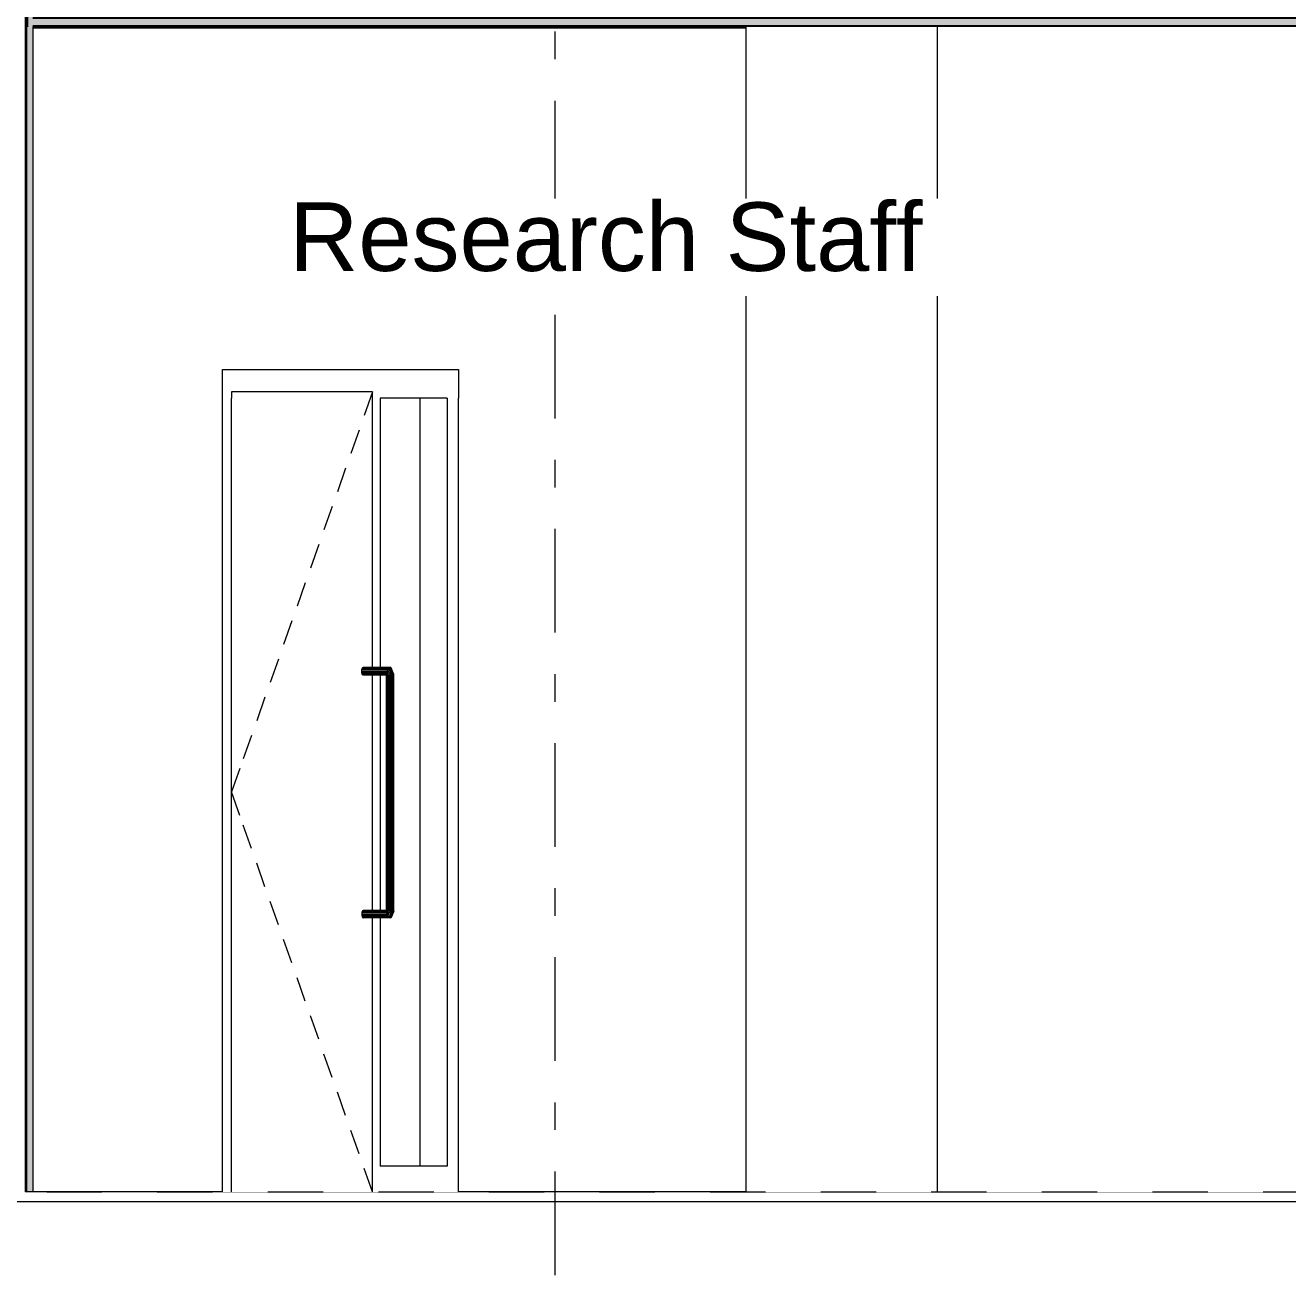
# Model space of a CAD drawing. Header units: millimetres. Extents: x -48147 to 1417267, y -496296 to 18123.
# Drawn here: x 1366639 to 1369861, y -479347 to -476144 of the extents above; entities that cross this region are included whole.
import ezdxf
from ezdxf.enums import TextEntityAlignment as Align

# ---------------------------------------------------------------- set-up
doc = ezdxf.new("R2010")
doc.units = ezdxf.units.MM
doc.header["$MEASUREMENT"] = 0
for name, pattern in [('Dashed', [2822.222233, 1411.111116, -1411.111116]), ('Double Dashed', [546.805537, 264.583325, -105.833328, 70.555556, -105.833328]), ('Wipeout_Contour', [1000, 0, -1000])]:
    doc.linetypes.add(name, pattern=pattern)
for name, color, linetype, lineweight, true_color in [('0_Pen_No__105', 7, 'Continuous', 15, 0xa6a6a6), ('New_A-15-MG_Structural_Grid_Phase_2_Pen_No__222', 7, 'Continuous', 13, 0x65af33), ('New_A-20-M_Ceiling_Pen_No__107', 7, 'Continuous', 15, 0xa6a6a6), ('New_A-20-M_Ceiling_Pen_No__29', 7, 'Continuous', 50, 0x2a2a2a), ('New_A-25-M_Wall_Int_Pen_No__107', 7, 'Continuous', 15, 0xa6a6a6), ('New_ArchiCAD Doors_Pen_No__63', 7, 'Continuous', 20, 0x606060)]:
    doc.layers.add(name, color=color, linetype=linetype, lineweight=lineweight, true_color=true_color)
for name, color, linetype, lineweight in [('A-95-P_Text_1_50_GA_Pen_No__1', 7, 'Continuous', 13), ('New_A-20-M_Floor_Slab_Pen_No__4', 7, 'Continuous', 20), ('New_A-25-M_Wall_Int_Pen_No__1', 7, 'Continuous', 13), ('New_A-25-M_Wall_Int_Pen_No__87', 8, 'Continuous', 20), ('New_ArchiCAD Doors_Pen_No__3', 7, 'Continuous', 18), ('New_ArchiCAD Doors_Pen_No__93', 8, 'Continuous', 13)]:
    doc.layers.add(name, color=color, linetype=linetype, lineweight=lineweight)
for name, color, linetype in [('New_A-15-MG_Structural_Grid_Phase_2', 7, 'Continuous'), ('New_A-20-M_Ceiling', 7, 'Continuous'), ('New_A-20-M_Floor_Slab', 7, 'Continuous'), ('New_A-25-M_Wall_Int', 7, 'Continuous'), ('New_ArchiCAD Doors', 7, 'Continuous')]:
    doc.layers.add(name, color=color, linetype=linetype)
doc.styles.add('GENERATED_STYLE_2', font='')
doc.styles.get('GENERATED_STYLE_2').set_extended_font_data('Swis721 BT')

# ---------------------------------------------------------------- blocks, each defined once
blk = doc.blocks.new('Section Elem_42_2', base_point=(1376122.5, -491272.8))
at = {"layer": 'New_A-25-M_Wall_Int_Pen_No__107', "linetype": 'Continuous', "lineweight": 0, "true_color": 0x535353}
blk.add_hatch(color=251, dxfattribs=at).paths.add_polyline_path([(1366638.7, -479122.8), (1366642, -479122.8), (1366642, -476147.8), (1366642, -476122.8), (1366642, -475339.3), (1366638.7, -475339.3)])
at = {"layer": 'New_A-25-M_Wall_Int_Pen_No__1', "linetype": 'Continuous'}
for p, q in [((1366638.7, -475339.3), (1366638.7, -479122.8)), ((1366642, -476147.8), (1366642, -479122.8))]:
    blk.add_line(p, q, dxfattribs=at)
at = {"color": 254, "linetype": 'Wipeout_Contour', "lineweight": 0, "ltscale": 11588735.01117525}
blk.add_wipeout([(1368477.7, -476147.8), (1366658.3, -476147.8), (1366658.3, -479122.8), (1367142.5, -479122.8), (1367142.5, -477022.8), (1367744.7, -477022.8), (1367744.7, -479122.8), (1368477.7, -479122.8)], dxfattribs=at).dxf.layer = 'New_A-25-M_Wall_Int'
at = {"layer": 'New_A-25-M_Wall_Int_Pen_No__107', "linetype": 'Continuous'}
blk.add_hatch(color=256, dxfattribs=at).paths.add_polyline_path([(1366642, -479122.8), (1366658.3, -479122.8), (1366658.3, -476147.8), (1366642, -476147.8)])
at = {"layer": 'New_A-25-M_Wall_Int_Pen_No__1', "linetype": 'Continuous'}
blk.add_line((1366658.3, -476147.8), (1366658.3, -479122.8), dxfattribs=at)
blk = doc.blocks.new('Section Elem_58_2', base_point=(1376122.5, -491272.8))
at = {"color": 254, "linetype": 'Wipeout_Contour', "lineweight": 0, "ltscale": 8743232.495378127}
blk.add_wipeout([(1360046.9, -479122.8), (1360046.9, -479147.8), (1382775.9, -479147.8), (1382915.9, -479147.8), (1385633.6, -479147.8), (1385633.6, -479122.8)], dxfattribs=at).dxf.layer = 'New_A-20-M_Floor_Slab'
at = {"layer": 'New_A-20-M_Floor_Slab_Pen_No__4', "linetype": 'Continuous'}
blk.add_line((1370474.6, -479122.8), (1366658.3, -479122.8), dxfattribs=at)
at = {"layer": 'New_A-20-M_Floor_Slab_Pen_No__4', "linetype": 'Continuous', "flags": 128}
blk.add_lwpolyline([(1366658.3, -479122.8), (1366642, -479122.8), (1366638.7, -479122.8)], dxfattribs=at)
at = {"color": 254, "linetype": 'Wipeout_Contour', "lineweight": 0, "ltscale": 5811020.923290482}
blk.add_wipeout([(1360046.9, -479147.8), (1360046.9, -479422.8), (1382775.9, -479422.8), (1382775.9, -479147.8)], dxfattribs=at).dxf.layer = 'New_A-20-M_Floor_Slab'
at = {"layer": 'New_A-20-M_Floor_Slab_Pen_No__4', "linetype": 'Continuous', "flags": 128}
blk.add_lwpolyline([(1385896.1, -479147.8), (1385633.6, -479147.8), (1382915.9, -479147.8), (1382775.9, -479147.8), (1360046.9, -479147.8)], dxfattribs=at)
blk = doc.blocks.new('Section Elem_62_2', base_point=(1376122.5, -491272.8))
at = {"color": 254, "linetype": 'Wipeout_Contour', "lineweight": 0, "ltscale": 5793374.490031626}
blk.add_wipeout([(1367165.3, -479122.8), (1367165.3, -477095.8), (1367142.5, -477095.8), (1367142.5, -479122.8)], dxfattribs=at).dxf.layer = 'New_ArchiCAD Doors'
at = {"color": 254, "linetype": 'Wipeout_Contour', "lineweight": 0, "ltscale": 5793928.771942412}
blk.add_wipeout([(1367544.9, -477095.8), (1367525, -477095.8), (1367525, -477783.8), (1367544.9, -477783.8)], dxfattribs=at).dxf.layer = 'New_ArchiCAD Doors'
at = {"color": 254, "linetype": 'Wipeout_Contour', "lineweight": 0, "ltscale": 5795320.004963471}
blk.add_wipeout([(1367645.9, -479056.8), (1367715.6, -479056.8), (1367715.6, -477095.8), (1367645.9, -477095.8)], dxfattribs=at).dxf.layer = 'New_ArchiCAD Doors'
at = {"color": 254, "linetype": 'Wipeout_Contour', "lineweight": 0, "ltscale": 5794804.074327752}
blk.add_wipeout([(1367544.9, -477802.8), (1367525, -477802.8), (1367525, -478403.8), (1367544.9, -478403.8)], dxfattribs=at).dxf.layer = 'New_ArchiCAD Doors'
at = {"color": 254, "linetype": 'Wipeout_Contour', "lineweight": 0, "ltscale": 7244713.482241478}
blk.add_wipeout([(1367525, -479122.8), (1367544.9, -479122.8), (1367544.9, -479056.8), (1367544.9, -478422.8), (1367525, -478422.8)], dxfattribs=at).dxf.layer = 'New_ArchiCAD Doors'
at = {"color": 254, "linetype": 'Wipeout_Contour', "lineweight": 0, "ltscale": 7244737.241978756}
blk.add_wipeout([(1367744.7, -477095.8), (1367715.6, -477095.8), (1367715.6, -479056.8), (1367715.6, -479122.8), (1367744.7, -479122.8)], dxfattribs=at).dxf.layer = 'New_ArchiCAD Doors'
at = {"color": 254, "linetype": 'Wipeout_Contour', "lineweight": 0, "ltscale": 5795227.410889385}
blk.add_wipeout([(1367499.7, -478422), (1367501.2, -478422.8), (1367571.5, -478422.8), (1367569.6, -478422)], dxfattribs=at).dxf.layer = 'New_ArchiCAD Doors'
at = {"color": 254, "linetype": 'Wipeout_Contour', "lineweight": 0, "ltscale": 14482748.54669084}
blk.add_wipeout([(1367142.5, -477095.8), (1367165.3, -477095.8), (1367165.3, -477079.8), (1367525, -477079.8), (1367525, -477095.8), (1367544.9, -477095.8), (1367715.6, -477095.8), (1367744.7, -477095.8), (1367744.7, -477022.8), (1367142.5, -477022.8)], dxfattribs=at).dxf.layer = 'New_ArchiCAD Doors'
at = {"color": 254, "linetype": 'Wipeout_Contour', "lineweight": 0, "ltscale": 5795208.747246996}
blk.add_wipeout([(1367567.1, -478419.9), (1367564.5, -478416.8), (1367497.7, -478416.8), (1367498.5, -478419.9)], dxfattribs=at).dxf.layer = 'New_ArchiCAD Doors'
at = {"color": 254, "linetype": 'Wipeout_Contour', "lineweight": 0, "ltscale": 5796467.209514263}
blk.add_wipeout([(1367544.9, -479056.8), (1367544.9, -479122.8), (1367715.6, -479122.8), (1367715.6, -479056.8)], dxfattribs=at).dxf.layer = 'New_ArchiCAD Doors'
at = {"layer": 'New_ArchiCAD Doors_Pen_No__63', "linetype": 'Continuous'}
for p, q in [((1367142.5, -477022.8), (1367744.7, -477022.8)), ((1367142.5, -477095.8), (1367142.5, -477022.8)), ((1367744.7, -477022.8), (1367744.7, -477095.8)), ((1367142.5, -479122.8), (1367142.5, -477095.8)), ((1367715.6, -477095.8), (1367715.6, -479056.8)), ((1367744.7, -479122.8), (1367744.7, -477095.8))]:
    blk.add_line(p, q, dxfattribs=at)
at = {"color": 254, "linetype": 'Wipeout_Contour', "lineweight": 0, "ltscale": 5795218.881932637}
blk.add_wipeout([(1367499.7, -478422), (1367569.6, -478422), (1367567.1, -478419.9), (1367498.5, -478419.9)], dxfattribs=at).dxf.layer = 'New_ArchiCAD Doors'
at = {"color": 254, "linetype": 'Wipeout_Contour', "lineweight": 0, "ltscale": 5795351.875011733}
blk.add_wipeout([(1367569.6, -478422), (1367576.6, -478405.5), (1367573.5, -478405), (1367567.1, -478419.9)], dxfattribs=at).dxf.layer = 'New_ArchiCAD Doors'
at = {"color": 254, "linetype": 'Wipeout_Contour', "lineweight": 0, "ltscale": 5795367.82780626}
blk.add_wipeout([(1367572.5, -478422.2), (1367579.7, -478405.5), (1367578.8, -478405.6), (1367571.5, -478422.8)], dxfattribs=at).dxf.layer = 'New_ArchiCAD Doors'
at = {"color": 254, "linetype": 'Wipeout_Contour', "lineweight": 0, "ltscale": 5795362.160393966}
blk.add_wipeout([(1367571.5, -478422.8), (1367578.8, -478405.6), (1367576.6, -478405.5), (1367569.6, -478422)], dxfattribs=at).dxf.layer = 'New_ArchiCAD Doors'
at = {"color": 254, "linetype": 'Wipeout_Contour', "lineweight": 0, "ltscale": 5795198.549872633}
blk.add_wipeout([(1367497.7, -478416.8), (1367564.5, -478416.8), (1367562.1, -478413.1), (1367497.4, -478413.1)], dxfattribs=at).dxf.layer = 'New_ArchiCAD Doors'
at = {"color": 254, "linetype": 'Wipeout_Contour', "lineweight": 0, "ltscale": 5795338.565318808}
blk.add_wipeout([(1367567.1, -478419.9), (1367573.5, -478405), (1367569.8, -478404.3), (1367564.5, -478416.8)], dxfattribs=at).dxf.layer = 'New_ArchiCAD Doors'
at = {"color": 254, "linetype": 'Wipeout_Contour', "lineweight": 0, "ltscale": 5795324.263984574}
blk.add_wipeout([(1367564.5, -478416.8), (1367569.8, -478404.3), (1367566.2, -478403.5), (1367562.1, -478413.1)], dxfattribs=at).dxf.layer = 'New_ArchiCAD Doors'
at = {"color": 254, "linetype": 'Wipeout_Contour', "lineweight": 0, "ltscale": 5795181.700219333}
blk.add_wipeout([(1367559.4, -478406.7), (1367559.4, -478404.7), (1367499.7, -478404.7), (1367498.5, -478406.7)], dxfattribs=at).dxf.layer = 'New_ArchiCAD Doors'
at = {"color": 254, "linetype": 'Wipeout_Contour', "lineweight": 0, "ltscale": 5795296.277454767}
blk.add_wipeout([(1367559.4, -478406.7), (1367561.4, -478402.1), (1367560.7, -478401.6), (1367559.4, -478404.7)], dxfattribs=at).dxf.layer = 'New_ArchiCAD Doors'
at = {"color": 254, "linetype": 'Wipeout_Contour', "lineweight": 0, "ltscale": 5795311.155939411}
blk.add_wipeout([(1367562.1, -478413.1), (1367566.2, -478403.5), (1367563.2, -478402.7), (1367560.3, -478409.5)], dxfattribs=at).dxf.layer = 'New_ArchiCAD Doors'
at = {"color": 254, "linetype": 'Wipeout_Contour', "lineweight": 0, "ltscale": 5794955.620639525}
blk.add_wipeout([(1367573.5, -478405), (1367576.6, -478405.5), (1367576.6, -477801.2), (1367573.5, -477801.7)], dxfattribs=at).dxf.layer = 'New_ArchiCAD Doors'
at = {"color": 254, "linetype": 'Wipeout_Contour', "lineweight": 0, "ltscale": 5794971.376037183}
blk.add_wipeout([(1367579.7, -478405.5), (1367579.7, -477801.2), (1367578.8, -477801), (1367578.8, -478405.6)], dxfattribs=at).dxf.layer = 'New_ArchiCAD Doors'
at = {"color": 254, "linetype": 'Wipeout_Contour', "lineweight": 0, "ltscale": 5795182.658833569}
blk.add_wipeout([(1367501.2, -478403.8), (1367499.7, -478404.7), (1367559.4, -478404.7), (1367559.7, -478403.8)], dxfattribs=at).dxf.layer = 'New_ArchiCAD Doors'
at = {"color": 254, "linetype": 'Wipeout_Contour', "lineweight": 0, "ltscale": 5794965.670243006}
blk.add_wipeout([(1367578.8, -478405.6), (1367578.8, -477801), (1367576.6, -477801.2), (1367576.6, -478405.5)], dxfattribs=at).dxf.layer = 'New_ArchiCAD Doors'
at = {"color": 254, "linetype": 'Wipeout_Contour', "lineweight": 0, "ltscale": 5795189.832677293}
blk.add_wipeout([(1367497.4, -478413.1), (1367562.1, -478413.1), (1367560.3, -478409.5), (1367497.8, -478409.5)], dxfattribs=at).dxf.layer = 'New_ArchiCAD Doors'
at = {"color": 254, "linetype": 'Wipeout_Contour', "lineweight": 0, "ltscale": 5795184.006355795}
blk.add_wipeout([(1367498.5, -478406.7), (1367497.8, -478409.5), (1367560.3, -478409.5), (1367559.4, -478406.7)], dxfattribs=at).dxf.layer = 'New_ArchiCAD Doors'
at = {"color": 254, "linetype": 'Wipeout_Contour', "lineweight": 0, "ltscale": 5794902.575598556}
blk.add_wipeout([(1367561.4, -478402.1), (1367561.4, -477804.6), (1367560.7, -477805), (1367560.7, -478401.6)], dxfattribs=at).dxf.layer = 'New_ArchiCAD Doors'
at = {"color": 254, "linetype": 'Wipeout_Contour', "lineweight": 0, "ltscale": 5794388.140998586}
blk.add_wipeout([(1367559.4, -477802), (1367499.7, -477802), (1367501.2, -477802.8), (1367559.7, -477802.8)], dxfattribs=at).dxf.layer = 'New_ArchiCAD Doors'
at = {"color": 254, "linetype": 'Wipeout_Contour', "lineweight": 0, "ltscale": 5795301.438117541}
blk.add_wipeout([(1367560.3, -478409.5), (1367563.2, -478402.7), (1367561.4, -478402.1), (1367559.4, -478406.7)], dxfattribs=at).dxf.layer = 'New_ArchiCAD Doors'
at = {"color": 254, "linetype": 'Wipeout_Contour', "lineweight": 0, "ltscale": 5794383.430200545}
blk.add_wipeout([(1367559.4, -477802), (1367559.4, -477800), (1367498.5, -477800), (1367499.7, -477802)], dxfattribs=at).dxf.layer = 'New_ArchiCAD Doors'
at = {"color": 254, "linetype": 'Wipeout_Contour', "lineweight": 0, "ltscale": 5794907.378242101}
blk.add_wipeout([(1367563.2, -478402.7), (1367563.2, -477804), (1367561.4, -477804.6), (1367561.4, -478402.1)], dxfattribs=at).dxf.layer = 'New_ArchiCAD Doors'
at = {"color": 254, "linetype": 'Wipeout_Contour', "lineweight": 0, "ltscale": 5794503.295611173}
blk.add_wipeout([(1367560.7, -477805), (1367561.4, -477804.6), (1367559.4, -477800), (1367559.4, -477802)], dxfattribs=at).dxf.layer = 'New_ArchiCAD Doors'
at = {"color": 254, "linetype": 'Wipeout_Contour', "lineweight": 0, "ltscale": 5794929.038241502}
blk.add_wipeout([(1367569.8, -478404.3), (1367569.8, -477802.3), (1367566.2, -477803.2), (1367566.2, -478403.5)], dxfattribs=at).dxf.layer = 'New_ArchiCAD Doors'
at = {"color": 254, "linetype": 'Wipeout_Contour', "lineweight": 0, "ltscale": 5794916.552378698}
blk.add_wipeout([(1367566.2, -478403.5), (1367566.2, -477803.2), (1367563.2, -477804), (1367563.2, -478402.7)], dxfattribs=at).dxf.layer = 'New_ArchiCAD Doors'
at = {"color": 254, "linetype": 'Wipeout_Contour', "lineweight": 0, "ltscale": 5794942.757190452}
blk.add_wipeout([(1367573.5, -477801.7), (1367569.8, -477802.3), (1367569.8, -478404.3), (1367573.5, -478405)], dxfattribs=at).dxf.layer = 'New_ArchiCAD Doors'
at = {"color": 254, "linetype": 'Wipeout_Contour', "lineweight": 0, "ltscale": 5794504.54735806}
blk.add_wipeout([(1367563.2, -477804), (1367560.3, -477797.1), (1367559.4, -477800), (1367561.4, -477804.6)], dxfattribs=at).dxf.layer = 'New_ArchiCAD Doors'
at = {"color": 254, "linetype": 'Wipeout_Contour', "lineweight": 0, "ltscale": 5794509.020657048}
blk.add_wipeout([(1367566.2, -477803.2), (1367562.1, -477793.5), (1367560.3, -477797.1), (1367563.2, -477804)], dxfattribs=at).dxf.layer = 'New_ArchiCAD Doors'
at = {"color": 254, "linetype": 'Wipeout_Contour', "lineweight": 0, "ltscale": 5794516.231094966}
blk.add_wipeout([(1367569.8, -477802.3), (1367564.5, -477789.8), (1367562.1, -477793.5), (1367566.2, -477803.2)], dxfattribs=at).dxf.layer = 'New_ArchiCAD Doors'
at = {"color": 254, "linetype": 'Wipeout_Contour', "lineweight": 0, "ltscale": 5794525.038531426}
blk.add_wipeout([(1367573.5, -477801.7), (1367567.1, -477786.7), (1367564.5, -477789.8), (1367569.8, -477802.3)], dxfattribs=at).dxf.layer = 'New_ArchiCAD Doors'
at = {"color": 254, "linetype": 'Wipeout_Contour', "lineweight": 0, "ltscale": 5794379.344197651}
blk.add_wipeout([(1367559.4, -477800), (1367560.3, -477797.1), (1367497.8, -477797.1), (1367498.5, -477800)], dxfattribs=at).dxf.layer = 'New_ArchiCAD Doors'
at = {"color": 254, "linetype": 'Wipeout_Contour', "lineweight": 0, "ltscale": 5794376.614050096}
blk.add_wipeout([(1367497.4, -477793.5), (1367497.8, -477797.1), (1367560.3, -477797.1), (1367562.1, -477793.5)], dxfattribs=at).dxf.layer = 'New_ArchiCAD Doors'
at = {"color": 254, "linetype": 'Wipeout_Contour', "lineweight": 0, "ltscale": 5794380.223355429}
blk.add_wipeout([(1367498.5, -477786.7), (1367567.1, -477786.7), (1367569.6, -477784.6), (1367499.7, -477784.6)], dxfattribs=at).dxf.layer = 'New_ArchiCAD Doors'
at = {"color": 254, "linetype": 'Wipeout_Contour', "lineweight": 0, "ltscale": 5794376.999117596}
blk.add_wipeout([(1367497.7, -477789.8), (1367564.5, -477789.8), (1367567.1, -477786.7), (1367498.5, -477786.7)], dxfattribs=at).dxf.layer = 'New_ArchiCAD Doors'
at = {"color": 254, "linetype": 'Wipeout_Contour', "lineweight": 0, "ltscale": 5794534.08924062}
blk.add_wipeout([(1367573.5, -477801.7), (1367576.6, -477801.2), (1367569.6, -477784.6), (1367567.1, -477786.7)], dxfattribs=at).dxf.layer = 'New_ArchiCAD Doors'
at = {"color": 254, "linetype": 'Wipeout_Contour', "lineweight": 0, "ltscale": 5794375.735066939}
blk.add_wipeout([(1367562.1, -477793.5), (1367564.5, -477789.8), (1367497.7, -477789.8), (1367497.4, -477793.5)], dxfattribs=at).dxf.layer = 'New_ArchiCAD Doors'
at = {"color": 254, "linetype": 'Wipeout_Contour', "lineweight": 0, "ltscale": 5794384.916786684}
blk.add_wipeout([(1367501.2, -477783.8), (1367499.7, -477784.6), (1367569.6, -477784.6), (1367571.5, -477783.8)], dxfattribs=at).dxf.layer = 'New_ArchiCAD Doors'
at = {"color": 254, "linetype": 'Wipeout_Contour', "lineweight": 0, "ltscale": 37664852.47128802}
blk.add_wipeout([(1367525, -477079.8), (1367165.3, -477079.8), (1367165.3, -479122.8), (1367525, -479122.8), (1367525, -478422.8), (1367501.2, -478422.8), (1367499.7, -478422), (1367498.5, -478419.9), (1367497.7, -478416.8), (1367497.4, -478413.1), (1367497.8, -478409.5), (1367498.5, -478406.7), (1367499.7, -478404.7), (1367501.2, -478403.8), (1367525, -478403.8), (1367525, -477802.8), (1367501.2, -477802.8), (1367499.7, -477802), (1367498.5, -477800), (1367497.8, -477797.1), (1367497.4, -477793.5), (1367497.7, -477789.8), (1367498.5, -477786.7), (1367499.7, -477784.6), (1367501.2, -477783.8), (1367525, -477783.8)], dxfattribs=at).dxf.layer = 'New_ArchiCAD Doors'
at = {"color": 254, "linetype": 'Wipeout_Contour', "lineweight": 0, "ltscale": 5794547.547888394}
blk.add_wipeout([(1367579.7, -477801.2), (1367572.5, -477784.5), (1367571.5, -477783.8), (1367578.8, -477801)], dxfattribs=at).dxf.layer = 'New_ArchiCAD Doors'
at = {"layer": 'New_ArchiCAD Doors_Pen_No__3', "linetype": 'Continuous'}
for p, q in [((1367525, -477079.8), (1367503.9, -477139.8)), ((1367490.7, -477177.3), (1367469.6, -477237.2)), ((1367456.4, -477274.7), (1367435.3, -477334.7)), ((1367422.1, -477372.2), (1367401, -477432.1)), ((1367387.8, -477469.6), (1367366.7, -477529.6)), ((1367353.5, -477567.1), (1367332.4, -477627)), ((1367319.2, -477664.5), (1367298.1, -477724.5)), ((1367284.9, -477762), (1367263.7, -477821.9)), ((1367250.5, -477859.4), (1367229.4, -477919.4)), ((1367216.2, -477956.8), (1367195.1, -478016.8)), ((1367186.5, -478041.4), (1367165.4, -478101.3)), ((1367186.5, -478161.3), (1367165.4, -478101.3)), ((1367216.2, -478245.8), (1367195.1, -478185.8)), ((1367250.5, -478343.2), (1367229.4, -478283.3)), ((1367284.9, -478440.7), (1367263.7, -478380.7)), ((1367319.2, -478538.1), (1367298.1, -478478.2)), ((1367353.5, -478635.6), (1367332.4, -478575.6)), ((1367387.8, -478733), (1367366.7, -478673.1)), ((1367422.1, -478830.5), (1367401, -478770.5)), ((1367456.4, -478927.9), (1367435.3, -478868)), ((1367490.7, -479025.4), (1367469.6, -478965.4)), ((1367525, -479122.8), (1367503.9, -479062.9))]:
    blk.add_line(p, q, dxfattribs=at)
at = {"layer": 'New_ArchiCAD Doors_Pen_No__63', "linetype": 'Continuous'}
for p, q in [((1367525, -477079.8), (1367165.3, -477079.8)), ((1367165.3, -477079.8), (1367165.3, -477095.8)), ((1367525, -477783.8), (1367525, -477079.8)), ((1367165.3, -479122.8), (1367165.3, -477095.8)), ((1367525, -478403.8), (1367525, -477802.8)), ((1367525, -479122.8), (1367525, -478422.8))]:
    blk.add_line(p, q, dxfattribs=at)
at = {"layer": 'New_ArchiCAD Doors_Pen_No__93', "linetype": 'Continuous'}
for p, q in [((1367497.4, -477793.5), (1367497.7, -477789.8)), ((1367497.8, -477797.1), (1367497.4, -477793.5)), ((1367497.7, -477789.8), (1367498.5, -477786.7)), ((1367498.5, -477786.7), (1367499.7, -477784.6)), ((1367499.7, -477784.6), (1367501.2, -477783.8)), ((1367498.5, -477800), (1367497.8, -477797.1)), ((1367499.7, -477802), (1367498.5, -477800)), ((1367501.2, -477802.8), (1367499.7, -477802)), ((1367498.5, -478406.7), (1367497.8, -478409.5)), ((1367499.7, -478404.7), (1367498.5, -478406.7)), ((1367501.2, -478403.8), (1367499.7, -478404.7)), ((1367497.8, -478409.5), (1367497.4, -478413.1)), ((1367497.4, -478413.1), (1367497.7, -478416.8)), ((1367497.7, -478416.8), (1367498.5, -478419.9)), ((1367498.5, -478419.9), (1367499.7, -478422)), ((1367499.7, -478422), (1367501.2, -478422.8))]:
    blk.add_line(p, q, dxfattribs=at)
at = {"color": 254, "linetype": 'Wipeout_Contour', "lineweight": 0, "ltscale": 5794541.992047161}
blk.add_wipeout([(1367578.8, -477801), (1367571.5, -477783.8), (1367569.6, -477784.6), (1367576.6, -477801.2)], dxfattribs=at).dxf.layer = 'New_ArchiCAD Doors'
at = {"color": 254, "linetype": 'Wipeout_Contour', "lineweight": 0, "ltscale": 17384851.34242459}
blk.add_wipeout([(1367544.9, -478422.8), (1367544.9, -479056.8), (1367645.9, -479056.8), (1367645.9, -477095.8), (1367544.9, -477095.8), (1367544.9, -477783.8), (1367571.5, -477783.8), (1367572.5, -477784.5), (1367579.7, -477801.2), (1367579.7, -478405.5), (1367572.5, -478422.2), (1367571.5, -478422.8)], dxfattribs=at).dxf.layer = 'New_ArchiCAD Doors'
at = {"layer": 'New_ArchiCAD Doors_Pen_No__63', "linetype": 'Continuous'}
for p, q in [((1367544.9, -477095.8), (1367544.9, -477783.8)), ((1367715.6, -477095.8), (1367544.9, -477095.8)), ((1367645.9, -477095.8), (1367645.9, -479056.8)), ((1367544.9, -478422.8), (1367544.9, -479056.8)), ((1367715.6, -479056.8), (1367544.9, -479056.8))]:
    blk.add_line(p, q, dxfattribs=at)
at = {"layer": 'New_ArchiCAD Doors_Pen_No__93', "linetype": 'Continuous'}
for p, q in [((1367569.6, -477784.6), (1367499.7, -477784.6)), ((1367571.5, -477783.8), (1367501.2, -477783.8)), ((1367569.6, -477784.6), (1367571.5, -477783.8)), ((1367571.5, -477783.8), (1367572.5, -477784.5)), ((1367578.8, -478405.6), (1367578.8, -477801)), ((1367578.8, -477801), (1367579.7, -477801.2)), ((1367579.7, -478405.5), (1367579.7, -477801.2)), ((1367578.8, -478405.6), (1367579.7, -478405.5)), ((1367569.6, -478422), (1367499.7, -478422)), ((1367571.5, -478422.8), (1367501.2, -478422.8)), ((1367569.6, -478422), (1367571.5, -478422.8)), ((1367571.5, -478422.8), (1367572.5, -478422.2))]:
    blk.add_line(p, q, dxfattribs=at)
at = {"color": 254, "linetype": 'Wipeout_Contour', "lineweight": 0, "ltscale": 8692319.516086375}
blk.add_wipeout([(1367559.7, -477802.8), (1367544.9, -477802.8), (1367544.9, -478403.8), (1367559.7, -478403.8), (1367560.7, -478401.6), (1367560.7, -477805)], dxfattribs=at).dxf.layer = 'New_ArchiCAD Doors'
at = {"layer": 'New_ArchiCAD Doors_Pen_No__63', "linetype": 'Continuous'}
blk.add_line((1367544.9, -477802.8), (1367544.9, -478403.8), dxfattribs=at)
at = {"layer": 'New_ArchiCAD Doors_Pen_No__93', "linetype": 'Continuous'}
for p, q in [((1367562.1, -477793.5), (1367497.4, -477793.5)), ((1367564.5, -477789.8), (1367497.7, -477789.8)), ((1367567.1, -477786.7), (1367498.5, -477786.7)), ((1367560.3, -477797.1), (1367562.1, -477793.5)), ((1367562.1, -477793.5), (1367564.5, -477789.8)), ((1367566.2, -477803.2), (1367562.1, -477793.5)), ((1367564.5, -477789.8), (1367567.1, -477786.7)), ((1367569.8, -477802.3), (1367564.5, -477789.8)), ((1367567.1, -477786.7), (1367569.6, -477784.6)), ((1367573.5, -477801.7), (1367567.1, -477786.7)), ((1367576.6, -477801.2), (1367569.6, -477784.6)), ((1367578.8, -477801), (1367571.5, -477783.8)), ((1367579.7, -477801.2), (1367572.5, -477784.5)), ((1367560.3, -477797.1), (1367497.8, -477797.1)), ((1367559.4, -477800), (1367498.5, -477800)), ((1367559.4, -477802), (1367499.7, -477802)), ((1367559.7, -477802.8), (1367501.2, -477802.8)), ((1367559.4, -477800), (1367560.3, -477797.1)), ((1367559.4, -477802), (1367559.4, -477800)), ((1367561.4, -477804.6), (1367559.4, -477800)), ((1367560.7, -477805), (1367559.4, -477802)), ((1367563.2, -477804), (1367560.3, -477797.1)), ((1367560.7, -477805), (1367561.4, -477804.6)), ((1367560.7, -478401.6), (1367560.7, -477805)), ((1367561.4, -477804.6), (1367563.2, -477804)), ((1367561.4, -478402.1), (1367561.4, -477804.6)), ((1367563.2, -477804), (1367566.2, -477803.2)), ((1367563.2, -477804), (1367563.2, -478402.7)), ((1367566.2, -477803.2), (1367569.8, -477802.3)), ((1367566.2, -477803.2), (1367566.2, -478403.5)), ((1367569.8, -477802.3), (1367573.5, -477801.7)), ((1367569.8, -478404.3), (1367569.8, -477802.3)), ((1367573.5, -477801.7), (1367576.6, -477801.2)), ((1367573.5, -478405), (1367573.5, -477801.7)), ((1367576.6, -477801.2), (1367578.8, -477801)), ((1367576.6, -478405.5), (1367576.6, -477801.2)), ((1367559.4, -478406.7), (1367498.5, -478406.7)), ((1367559.4, -478404.7), (1367499.7, -478404.7)), ((1367559.7, -478403.8), (1367501.2, -478403.8)), ((1367560.7, -478401.6), (1367559.4, -478404.7)), ((1367561.4, -478402.1), (1367559.4, -478406.7)), ((1367559.4, -478404.7), (1367559.4, -478406.7)), ((1367559.4, -478406.7), (1367560.3, -478409.5)), ((1367563.2, -478402.7), (1367560.3, -478409.5)), ((1367560.7, -478401.6), (1367561.4, -478402.1)), ((1367561.4, -478402.1), (1367563.2, -478402.7)), ((1367566.2, -478403.5), (1367562.1, -478413.1)), ((1367563.2, -478402.7), (1367566.2, -478403.5)), ((1367569.8, -478404.3), (1367564.5, -478416.8)), ((1367566.2, -478403.5), (1367569.8, -478404.3)), ((1367573.5, -478405), (1367567.1, -478419.9)), ((1367576.6, -478405.5), (1367569.6, -478422)), ((1367569.8, -478404.3), (1367573.5, -478405)), ((1367578.8, -478405.6), (1367571.5, -478422.8)), ((1367579.7, -478405.5), (1367572.5, -478422.2)), ((1367573.5, -478405), (1367576.6, -478405.5)), ((1367576.6, -478405.5), (1367578.8, -478405.6)), ((1367562.1, -478413.1), (1367497.4, -478413.1)), ((1367564.5, -478416.8), (1367497.7, -478416.8)), ((1367560.3, -478409.5), (1367497.8, -478409.5)), ((1367567.1, -478419.9), (1367498.5, -478419.9)), ((1367560.3, -478409.5), (1367562.1, -478413.1)), ((1367562.1, -478413.1), (1367564.5, -478416.8)), ((1367564.5, -478416.8), (1367567.1, -478419.9)), ((1367567.1, -478419.9), (1367569.6, -478422))]:
    blk.add_line(p, q, dxfattribs=at)
blk = doc.blocks.new('Section Elem_258_2', base_point=(1376122.5, -491272.8))
at = {"layer": 'New_A-20-M_Ceiling_Pen_No__107', "linetype": 'Continuous'}
blk.add_hatch(color=256, dxfattribs=at).paths.add_polyline_path([(1366642, -476122.8), (1366642, -476147.8), (1370474.6, -476147.8), (1370474.6, -476122.8)])
at = {"layer": 'New_A-20-M_Ceiling_Pen_No__29', "linetype": 'Continuous'}
for p, q in [((1366642, -476122.8), (1366642, -476147.8)), ((1370474.6, -476122.8), (1366658.3, -476122.8)), ((1370474.6, -476147.8), (1366658.3, -476147.8))]:
    blk.add_line(p, q, dxfattribs=at)
blk = doc.blocks.new('Section Elem_383_2', base_point=(1376122.5, -491272.8))
at = {"color": 254, "linetype": 'Wipeout_Contour', "lineweight": 0, "ltscale": 5802444.242586258}
blk.add_wipeout([(1368966.9, -476147.8), (1368966.9, -479122.8), (1370474.6, -479122.8), (1370474.6, -476147.8)], dxfattribs=at).dxf.layer = 'New_A-25-M_Wall_Int'
blk = doc.blocks.new('Section Elem_397_2', base_point=(1376122.5, -491272.8))
at = {"color": 254, "linetype": 'Wipeout_Contour', "lineweight": 0, "ltscale": 5798673.407006906}
blk.add_wipeout([(1368966.9, -476147.8), (1368477.7, -476147.8), (1368477.7, -479122.8), (1368966.9, -479122.8)], dxfattribs=at).dxf.layer = 'New_A-25-M_Wall_Int'
at = {"layer": 'New_A-25-M_Wall_Int_Pen_No__87', "linetype": 'Continuous'}
for p, q in [((1368477.7, -476147.8), (1368477.7, -479122.8)), ((1368966.9, -479122.8), (1368966.9, -476147.8))]:
    blk.add_line(p, q, dxfattribs=at)
blk = doc.blocks.new('Standard grid marker[1]_2', base_point=(1367990.1, -469868.2))
at = {"layer": 'New_A-15-MG_Structural_Grid_Phase_2_Pen_No__222', "linetype": 'Double Dashed'}
blk.add_line((1367990.1, -470868.2), (1367990.1, -494272.8), dxfattribs=at)
at = {"layer": 'New_A-15-MG_Structural_Grid_Phase_2_Pen_No__222', "style": 'GENERATED_STYLE_2'}
for tag, p in [('AC_MarkerText_1_0', (1367990.1, -469597.6)), ('AC_MarkerText_1_1', (1367990.1, -495502.2))]:
    blk.add_attdef(tag, text='', height=175, rotation=360, dxfattribs=at).set_placement(p, align=Align.MIDDLE_CENTER)
blk = doc.blocks.new('S-25 Building Section_STORY_MARKER', base_point=(1376122.5, -491272.8))
at = {"layer": '0_Pen_No__105', "linetype": 'Dashed', "ltscale": 0.1}
blk.add_line((1357662.3, -479122.8), (1413604.9, -479122.8), dxfattribs=at)

msp = doc.modelspace()

# ---------------------------------------------------------------- block references
at = {"layer": 'New_A-25-M_Wall_Int'}
msp.add_blockref('Section Elem_42_2', (1376122.5, -491272.8), dxfattribs=at)

# ---------------------------------------------------------------- next in the draw order: block references
at = {"layer": 'New_A-20-M_Ceiling'}
msp.add_blockref('Section Elem_258_2', (1376122.5, -491272.8), dxfattribs=at)
at = {"layer": 'New_A-20-M_Floor_Slab'}
msp.add_blockref('Section Elem_58_2', (1376122.5, -491272.8), dxfattribs=at)

# ---------------------------------------------------------------- next in the draw order: block references
at = {"layer": 'New_A-25-M_Wall_Int'}
msp.add_blockref('Section Elem_383_2', (1376122.5, -491272.8), dxfattribs=at)
at = {"layer": 'New_ArchiCAD Doors'}
msp.add_blockref('Section Elem_62_2', (1376122.5, -491272.8), dxfattribs=at)

# ---------------------------------------------------------------- next in the draw order: block references
at = {"layer": 'New_A-15-MG_Structural_Grid_Phase_2', "color": 8, "linetype": 'Continuous', "lineweight": 15}
msp.add_blockref('Standard grid marker[1]_2', (1367990.1, -469868.2), dxfattribs=at)
at = {"layer": 'New_A-25-M_Wall_Int'}
msp.add_blockref('Section Elem_397_2', (1376122.5, -491272.8), dxfattribs=at)

# ---------------------------------------------------------------- next in the draw order: wipeouts: each hides what was drawn before it
at = {"linetype": 'Wipeout_Contour', "ltscale": 5795180.998834579}
msp.add_wipeout([(1367029.7, -476586.3), (1369211.8, -476586.3), (1369211.8, -476835.3), (1367029.7, -476835.3)], dxfattribs=at).dxf.layer = 'A-95-P_Text_1_50_GA_Pen_No__1'

# ---------------------------------------------------------------- next in the draw order: texts
at = {"layer": 'A-95-P_Text_1_50_GA_Pen_No__1', "linetype": 'Continuous', "insert": (1368120.7, -476596), "char_height": 175, "attachment_point": 2, "style": 'GENERATED_STYLE_2'}
msp.add_mtext('\\A1;{\\fSwis721 BT|b0|i0|c0|p34;Research Staff}', dxfattribs=at)

# ---------------------------------------------------------------- next in the draw order: block references
at = {"linetype": 'Continuous', "lineweight": 0}
msp.add_blockref('S-25 Building Section_STORY_MARKER', (1376122.5, -491272.8), dxfattribs=at)

doc.saveas('drawing.dxf')
